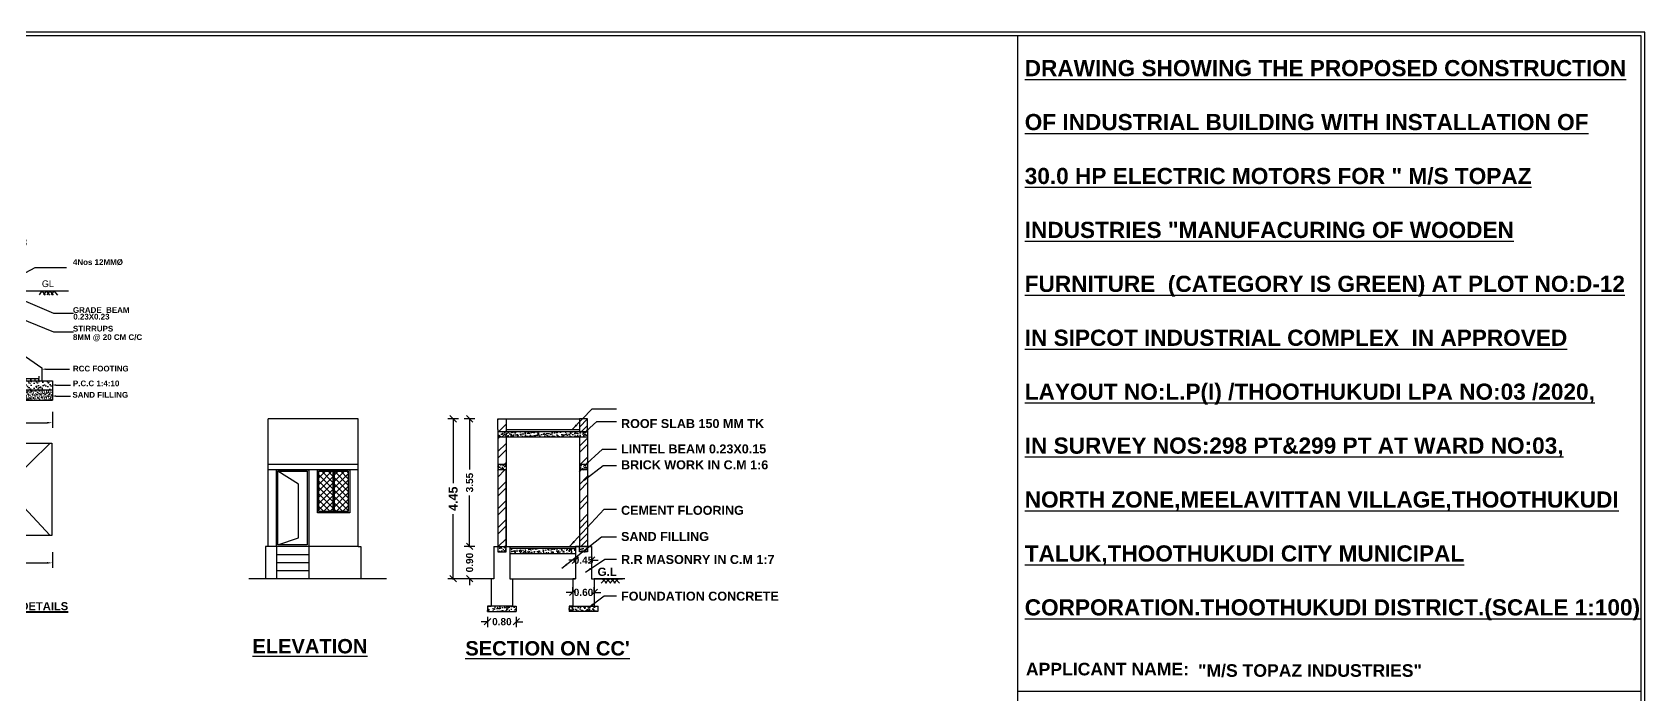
# Model space of a CAD drawing. Header units: metres. Extents: x 5701 to 70840, y 2546 to 3839.
# Drawn here: x 6046.76 to 6091.6, y 2659.42 to 2677.85 of the extents above; entities that cross this region are included whole.
import ezdxf

# ---------------------------------------------------------------- set-up
doc = ezdxf.new("R2010")
doc.units = ezdxf.units.M
doc.header["$PDMODE"] = 34
doc.layers.add('PILLAR', color=3, linetype='Continuous')
doc.styles.add('ARIAL', font='arial.ttf')
doc.styles.add('RomanS', font='')
doc.styles.get("Standard").update_dxf_attribs({"font": 'arialbd.ttf'})
doc.styles.add('style BOLD', font='arialbd.ttf')
doc.styles.add('style1', font='arialbd.ttf', dxfattribs={"height": 0.24})
doc.styles.get('RomanS').set_extended_font_data('Arabic Typesetting')
doc.dimstyles.get("Standard").update_dxf_attribs({"dimtxt": 0.18, "dimasz": 0.18, "dimexe": 0.18, "dimexo": 0.0625, "dimgap": 0.09, "dimtad": 0, "dimtih": 1, "dimtoh": 1, "dimdec": 4, "dimzin": 0, "dimdsep": 46, "dimtxsty": 'Standard', "dimcen": 0.09, "dimsd1": 1, "dimsd2": 1, "dimadec": 0, "dimazin": 0, "dimtfac": 1, "dimtdec": 4, "dimtofl": 0, "dimtmove": 0, "dimatfit": 3, "dimfxl": 0, "dimtolj": 1, "dimtzin": 0, "dimarcsym": 0})
doc.dimstyles.new('STANDARD$0', dxfattribs={"dimtxt": 0.25, "dimasz": 0.18, "dimexe": 0.15, "dimexo": 0.15, "dimgap": 0.1, "dimtad": 0, "dimzin": 0, "dimdsep": 46, "dimtxsty": 'Standard', "dimblk": 'OBLIQUE', "dimcen": 0.0625, "dimdle": 0.02, "dimadec": 0, "dimazin": 0, "dimtfac": 1, "dimtix": 1, "dimtofl": 0, "dimtmove": 2, "dimatfit": 3, "dimldrblk": 'OBLIQUE', "dimfxl": 0, "dimtolj": 1, "dimtzin": 0, "dimarcsym": 0})
pattern_1 = [(0, (-57877.72555925653, -37348.37837096165), (0.03125, 0.0625), [0, -0.0625])]
pattern_2 = [(50, (-59311.81909533383, -51163.28449011778), (0.1793150456501884, -0.0156880337456488), [0.01875, -0.20625]), (355, (-59311.81909533383, -51163.28449011778), (-0.03468783340325, 0.188048033425003), [0.015, -0.165]), (100.45144446, (-59311.80415241358, -51163.28579745379), (0.144627211681778, 0.1723599977421574), [0.015935048, -0.1752855279999996]), (46.18420000000002, (-59311.81909533383, -51163.23449011779), (0.2668103326678931, -0.0413798201982691), [0.028125, -0.3093749999999992]), (96.63563549000001, (-59311.79686114758, -51163.23793844453), (0.2336654864185571, 0.2435296501936376), [0.0239025855, -0.26292844]), (351.1841639899999, (-59311.81909533383, -51163.23449011779), (0.2336654862636933, 0.2435296500674975), [0.0225, -0.24750000025]), (21, (-59311.79409533383, -51163.24699011778), (0.1492267630296154, -0.1006547226663347), [0.01875, -0.20625]), (326, (-59311.79409533383, -51163.24699011778), (0.0608288329803954, 0.1812875112617133), [0.015, -0.165]), (71.45144474, (-59311.78165977032, -51163.25537801127), (0.2100555941824928, 0.0806327882015885), [0.0159350475, -0.175285528]), (37.50000000000001, (-59311.81909533383, -51163.28449011778), (0.0030399638293227, 0.0832234634578279), [0, -0.163, 0, -0.1675, 0, -0.165625]), (7.499999999999999, (-59311.81909533383, -51163.28449011778), (0.0657673843605372, 0.0986029279705901), [0, -0.0955, 0, -0.15925, 0, -0.063125]), (327.5, (-59311.87484533381, -51163.28449011778), (0.1334556090431022, -0.0056387179335949), [0, -0.0625, 0, -0.195, 0, -0.25875]), (317.5, (-59311.89984533383, -51163.28449011778), (0.1457965423355966, 0.0250262455830794), [0, -0.08125, 0, -0.1295, 0, -0.18375])]
pattern_3 = [(50, (-1580.391163398689, -28391.41037474946), (0.1793150456501884, -0.0156880337456488), [0.01875, -0.20625]), (355, (-1580.391163398689, -28391.41037474946), (-0.03468783340325, 0.188048033425003), [0.015, -0.165]), (100.45144446, (-1580.376220478439, -28391.41168208547), (0.144627211681778, 0.1723599977421574), [0.015935048, -0.1752855279999997]), (46.18420000000002, (-1580.391163398689, -28391.36037474946), (0.2668103326678931, -0.0413798201982691), [0.028125, -0.3093749999999995]), (96.63563549000001, (-1580.368929212439, -28391.36382307621), (0.2336654864185571, 0.2435296501936376), [0.0239025855, -0.26292844]), (351.1841639899999, (-1580.391163398689, -28391.36037474946), (0.2336654862636933, 0.2435296500674975), [0.0225, -0.24750000025]), (21, (-1580.366163398689, -28391.37287474946), (0.1492267630296154, -0.1006547226663347), [0.01875, -0.20625]), (326, (-1580.366163398689, -28391.37287474946), (0.0608288329803954, 0.1812875112617133), [0.015, -0.165]), (71.45144474, (-1580.353727835188, -28391.38126264296), (0.2100555941824928, 0.0806327882015885), [0.0159350475, -0.175285528]), (37.50000000000001, (-1580.391163398689, -28391.41037474946), (0.0030399638293227, 0.0832234634578279), [0, -0.163, 0, -0.1675, 0, -0.165625]), (7.499999999999999, (-1580.391163398689, -28391.41037474946), (0.0657673843605372, 0.0986029279705901), [0, -0.0955, 0, -0.15925, 0, -0.063125]), (327.5, (-1580.446913398688, -28391.41037474946), (0.1334556090431022, -0.0056387179335949), [0, -0.0625, 0, -0.195, 0, -0.25875]), (317.5, (-1580.471913398688, -28391.41037474946), (0.1457965423355966, 0.0250262455830794), [0, -0.08125, 0, -0.1295, 0, -0.18375])]

# ---------------------------------------------------------------- blocks, each defined once
blk = doc.blocks.new('*D11')
at = {"color": 0, "lineweight": -2}
for p, q in [((-46531.14638716973, -46364.61785762387), (-46531.14638716973, -46364.21201669032)), ((-46530.59115643526, -46364.61785762387), (-46530.59115643526, -46364.21201669032))]:
    blk.add_line(p, q, dxfattribs=at)
at = {"color": 0, "linetype": 'Continuous', "lineweight": 30}
for p, q in [((-46531.29638716974, -46364.35201669033), (-46531.44638716974, -46364.35201669033)), ((-46530.44115643526, -46364.35201669033), (-46530.29115643525, -46364.35201669033))]:
    blk.add_line(p, q, dxfattribs=at)
at = {"color": 0}
for points in [[(-46531.29638716974, -46364.32701669032), (-46531.29638716974, -46364.37701669032), (-46531.14638716973, -46364.35201669033)], [(-46530.44115643526, -46364.32701669032), (-46530.44115643526, -46364.37701669032), (-46530.59115643526, -46364.35201669033)]]:
    blk.add_solid(points, dxfattribs=at)
at = {"layer": 'Defpoints', "color": 0}
for p in [(-46531.14638716973, -46364.68035762387), (-46530.59115643526, -46364.35201669033), (-46530.59115643526, -46364.68035762387)]:
    blk.add_point(p, dxfattribs=at)
at = {"color": 0, "insert": (-46530.8687718025, -46364.09983387994), "char_height": 0.2, "attachment_point": 5, "style": 'ARIAL'}
blk.add_mtext('\\A1;0.38 X0.23', dxfattribs=at)
blk = doc.blocks.new('*D12')
at = {"color": 0, "lineweight": -2}
for p, q in [((-46532.18025641511, -46368.82198201956), (-46532.18025641511, -46369.26198201956)), ((-46529.49235215269, -46368.82198201956), (-46529.49235215269, -46369.26198201956))]:
    blk.add_line(p, q, dxfattribs=at)
at = {"color": 0, "linetype": 'Continuous', "lineweight": 30}
blk.add_line((-46532.03025641513, -46369.12198201956), (-46529.64235215269, -46369.12198201956), dxfattribs=at)
at = {"color": 0}
for points in [[(-46532.03025641513, -46369.09698201955), (-46532.03025641513, -46369.14698201956), (-46532.18025641511, -46369.12198201956)], [(-46529.64235215269, -46369.09698201955), (-46529.64235215269, -46369.14698201956), (-46529.49235215269, -46369.12198201956)]]:
    blk.add_solid(points, dxfattribs=at)
at = {"layer": 'Defpoints', "color": 0}
for p in [(-46532.18025641511, -46368.70977531382), (-46529.49235215269, -46368.70977531382), (-46529.49235215269, -46369.12198201956)]:
    blk.add_point(p, dxfattribs=at)
at = {"color": 0, "insert": (-46530.83630428392, -46368.86986742201), "char_height": 0.2, "attachment_point": 5, "style": 'ARIAL'}
blk.add_mtext('\\A1;1.52', dxfattribs=at)
blk = doc.blocks.new('*D14')
at = {"color": 0, "lineweight": -2}
for p, q in [((-46532.29523705333, -46369.68883377673), (-46532.73523705334, -46369.68883377673)), ((-46532.29523705333, -46372.25609197748), (-46532.73523705334, -46372.25609197748))]:
    blk.add_line(p, q, dxfattribs=at)
at = {"color": 0, "linetype": 'Continuous', "lineweight": 30}
for p, q in [((-46532.59523705335, -46369.83883377673), (-46532.59523705335, -46370.72034827955)), ((-46532.59523705335, -46372.10609197746), (-46532.59523705335, -46371.22457747465))]:
    blk.add_line(p, q, dxfattribs=at)
at = {"color": 0}
for points in [[(-46532.62023705335, -46369.83883377673), (-46532.57023705334, -46369.83883377673), (-46532.59523705335, -46369.68883377673)], [(-46532.62023705335, -46372.10609197746), (-46532.57023705334, -46372.10609197746), (-46532.59523705335, -46372.25609197748)]]:
    blk.add_solid(points, dxfattribs=at)
at = {"layer": 'Defpoints', "color": 0}
for p in [(-46532.59523705335, -46369.68883377673), (-46532.18025641511, -46369.68883377673), (-46532.18025641511, -46372.25609197748)]:
    blk.add_point(p, dxfattribs=at)
at = {"color": 0, "insert": (-46532.59523705334, -46370.9724628771), "char_height": 0.2, "attachment_point": 5, "style": 'ARIAL'}
blk.add_mtext('\\A1;1.52', dxfattribs=at)
blk = doc.blocks.new('*D13')
at = {"color": 0, "lineweight": -2}
for p, q in [((-46532.18025641511, -46372.72153774818), (-46532.18025641511, -46373.16153774816)), ((-46529.49235215269, -46372.72153774818), (-46529.49235215269, -46373.16153774816))]:
    blk.add_line(p, q, dxfattribs=at)
at = {"color": 0, "linetype": 'Continuous', "lineweight": 30}
blk.add_line((-46532.03025641513, -46373.02153774817), (-46529.64235215269, -46373.02153774817), dxfattribs=at)
at = {"color": 0}
for points in [[(-46532.03025641513, -46372.99653774816), (-46532.03025641513, -46373.04653774818), (-46532.18025641511, -46373.02153774817)], [(-46529.64235215269, -46372.99653774816), (-46529.64235215269, -46373.04653774818), (-46529.49235215269, -46373.02153774817)]]:
    blk.add_solid(points, dxfattribs=at)
at = {"layer": 'Defpoints', "color": 0}
for p in [(-46532.18025641511, -46372.60933104244), (-46529.49235215269, -46372.60933104244), (-46529.49235215269, -46373.02153774817)]:
    blk.add_point(p, dxfattribs=at)
at = {"color": 0, "insert": (-46530.83630428392, -46372.76942315063), "char_height": 0.2, "attachment_point": 5, "style": 'ARIAL'}
blk.add_mtext('\\A1;1.52', dxfattribs=at)
blk = doc.blocks.new('_Oblique')
at = {"color": 0, "linetype": 'ByBlock', "lineweight": -2}
blk.add_line((-0.5, -0.5), (0.5, 0.5), dxfattribs=at)
blk = doc.blocks.new('*D28')
at = {"color": 0, "lineweight": -2}
for p, q in [((6061.861861548897, 2663.164114465886), (6061.681861548896, 2663.164114465886)), ((6061.861861548897, 2663.164114465886), (6061.861861548897, 2663.014114465886)), ((6062.311861548897, 2663.164114465886), (6062.311861548897, 2663.014114465886)), ((6062.311861548897, 2663.164114465886), (6062.491861548898, 2663.164114465886))]:
    blk.add_line(p, q, dxfattribs=at)
at = {"layer": 'Defpoints', "color": 0}
for p in [(6061.861861548897, 2663.164114465896), (6062.311861548897, 2663.164114465896), (6062.311861548897, 2663.164114465886)]:
    blk.add_point(p, dxfattribs=at)
at = {"color": 0, "lineweight": -2, "xscale": 0.18, "yscale": 0.18, "zscale": 0.18}
blk.add_blockref('_Oblique', (6061.861861548897, 2663.164114465886), dxfattribs=at)
at = {"color": 0, "lineweight": -2, "xscale": 0.18, "yscale": 0.18, "zscale": 0.18, "rotation": 180}
blk.add_blockref('_Oblique', (6062.311861548897, 2663.164114465886), dxfattribs=at)
at = {"color": 0, "insert": (6062.086861548897, 2663.164114465886), "char_height": 0.25, "attachment_point": 5}
blk.add_mtext('\\A1;{\\H0.8x;0.45}', dxfattribs=at)
blk = doc.blocks.new('*D29')
at = {"color": 0, "lineweight": -2}
for p, q in [((6061.786861548885, 2662.267948893637), (6061.606861548885, 2662.267948893637)), ((6061.786861548885, 2662.267948893637), (6061.786861548885, 2662.417948893637)), ((6062.38686154889, 2662.267948893637), (6062.38686154889, 2662.417948893637)), ((6062.38686154889, 2662.267948893637), (6062.56686154889, 2662.267948893637))]:
    blk.add_line(p, q, dxfattribs=at)
at = {"layer": 'Defpoints', "color": 0}
for p in [(6061.786861548885, 2662.267948893629), (6062.38686154889, 2662.267948893629), (6062.38686154889, 2662.267948893637)]:
    blk.add_point(p, dxfattribs=at)
at = {"color": 0, "lineweight": -2, "xscale": 0.18, "yscale": 0.18, "zscale": 0.18}
blk.add_blockref('_Oblique', (6061.786861548885, 2662.267948893637), dxfattribs=at)
at = {"color": 0, "lineweight": -2, "xscale": 0.18, "yscale": 0.18, "zscale": 0.18, "rotation": 180}
blk.add_blockref('_Oblique', (6062.38686154889, 2662.267948893637), dxfattribs=at)
at = {"color": 0, "insert": (6062.086861548887, 2662.267948893637), "char_height": 0.25, "attachment_point": 5}
blk.add_mtext('\\A1;{\\H0.8x;0.60}', dxfattribs=at)
blk = doc.blocks.new('sed')
for p, q in [((8755.636935478396, 37479.92483000328), (8754.788363373475, 37479.92483000329)), ((8755.101513850535, 37479.92483000329), (8754.975309406394, 37479.79862555915)), ((8755.008381413138, 37479.92483000329), (8755.134585857279, 37479.79862555915)), ((8755.21915500383, 37479.92483000329), (8755.09295055969, 37479.79862555915)), ((8755.121120994012, 37479.92483000329), (8755.247325438151, 37479.79862555915)), ((8755.346599301974, 37479.92483000329), (8755.220394857835, 37479.79862555915)), ((8755.248565292157, 37479.92483000329), (8755.374769736298, 37479.79862555915)), ((8755.45933888284, 37479.92483000329), (8755.3331344387, 37479.79862555915)), ((8755.366206445451, 37479.92483000329), (8755.49241088959, 37479.79862555915))]:
    blk.add_line(p, q)
blk = doc.blocks.new('*D30')
at = {"color": 0, "lineweight": -2}
for p, q in [((6059.069247815267, 2667.097948893639), (6058.769247815267, 2667.097948893639)), ((6058.919247815266, 2667.117948893639), (6058.919247815266, 2665.685363627608)), ((6058.919247815266, 2663.527948893636), (6058.919247815266, 2664.960534159668)), ((6059.069247815267, 2663.547948893636), (6058.769247815267, 2663.547948893636))]:
    blk.add_line(p, q, dxfattribs=at)
at = {"layer": 'Defpoints', "color": 0}
for p in [(6059.701861548903, 2667.097948893639), (6058.919247815266, 2663.547948893636), (6059.701861548913, 2663.547948893636)]:
    blk.add_point(p, dxfattribs=at)
at = {"color": 0, "lineweight": -2, "xscale": 0.18, "yscale": 0.18, "zscale": 0.18}
for p, rotation in [((6058.919247815266, 2667.097948893639), 90), ((6058.919247815266, 2663.547948893636), 270)]:
    blk.add_blockref('_Oblique', p, dxfattribs=dict(at, rotation=rotation))
at = {"color": 0, "insert": (6058.919247815266, 2665.322948893635), "char_height": 0.25, "attachment_point": 5, "rotation": 90}
blk.add_mtext('\\A1;{\\H0.8x;3.55}', dxfattribs=at)
blk = doc.blocks.new('*D31')
at = {"color": 0, "lineweight": -2}
for p, q in [((6058.919247815266, 2663.547948893636), (6058.919247815266, 2663.727948893636)), ((6059.069247815267, 2663.547948893636), (6058.769247815267, 2663.547948893636)), ((6058.919247815266, 2662.647948893627), (6058.769247815267, 2662.647948893627)), ((6058.919247815266, 2662.647948893627), (6058.919247815266, 2662.467948893627))]:
    blk.add_line(p, q, dxfattribs=at)
at = {"layer": 'Defpoints', "color": 0}
for p in [(6059.701861548913, 2663.547948893636), (6058.919247815266, 2662.647948893627), (6058.943245628262, 2662.647948893627)]:
    blk.add_point(p, dxfattribs=at)
at = {"color": 0, "lineweight": -2, "xscale": 0.18, "yscale": 0.18, "zscale": 0.18}
for p, rotation in [((6058.919247815266, 2663.547948893636), 270), ((6058.919247815266, 2662.647948893627), 90)]:
    blk.add_blockref('_Oblique', p, dxfattribs=dict(at, rotation=rotation))
at = {"color": 0, "insert": (6058.919247815266, 2663.097948893629), "char_height": 0.25, "attachment_point": 5, "rotation": 90}
blk.add_mtext('\\A1;{\\H0.8x;0.90}', dxfattribs=at)
blk = doc.blocks.new('*D32')
at = {"color": 0, "lineweight": -2}
for p, q in [((6059.416861548915, 2661.453029324456), (6059.236861548915, 2661.453029324456)), ((6059.416861548915, 2661.587948893631), (6059.416861548915, 2661.303029324456)), ((6060.216861548918, 2661.587948893631), (6060.216861548918, 2661.303029324456)), ((6060.216861548918, 2661.453029324456), (6060.396861548918, 2661.453029324456))]:
    blk.add_line(p, q, dxfattribs=at)
at = {"layer": 'Defpoints', "color": 0}
for p in [(6059.416861548915, 2661.737948893631), (6060.216861548918, 2661.737948893631), (6060.216861548918, 2661.453029324456)]:
    blk.add_point(p, dxfattribs=at)
at = {"color": 0, "lineweight": -2, "xscale": 0.18, "yscale": 0.18, "zscale": 0.18}
blk.add_blockref('_Oblique', (6059.416861548915, 2661.453029324456), dxfattribs=at)
at = {"color": 0, "lineweight": -2, "xscale": 0.18, "yscale": 0.18, "zscale": 0.18, "rotation": 180}
blk.add_blockref('_Oblique', (6060.216861548918, 2661.453029324456), dxfattribs=at)
at = {"color": 0, "insert": (6059.816861548917, 2661.453029324456), "char_height": 0.25, "attachment_point": 5}
blk.add_mtext('\\A1;{\\H0.8x;0.80}', dxfattribs=at)
blk = doc.blocks.new('*D33')
at = {"color": 0, "lineweight": -2}
for p, q in [((6058.612851074903, 2667.097948893639), (6058.312851074903, 2667.097948893639)), ((6058.462851074903, 2667.117948893639), (6058.462851074903, 2665.30429268627)), ((6058.462851074903, 2662.627948893635), (6058.462851074903, 2664.441605101004)), ((6058.612851074903, 2662.647948893635), (6058.312851074903, 2662.647948893635))]:
    blk.add_line(p, q, dxfattribs=at)
at = {"layer": 'Defpoints', "color": 0}
for p in [(6059.701861548903, 2667.097948893639), (6058.462851074903, 2662.647948893635), (6060.041861548917, 2662.647948893635)]:
    blk.add_point(p, dxfattribs=at)
at = {"color": 0, "lineweight": -2, "xscale": 0.18, "yscale": 0.18, "zscale": 0.18}
for p, rotation in [((6058.462851074903, 2667.097948893639), 90), ((6058.462851074903, 2662.647948893635), 270)]:
    blk.add_blockref('_Oblique', p, dxfattribs=dict(at, rotation=rotation))
at = {"color": 0, "insert": (6058.462851074903, 2664.872948893635), "char_height": 0.25, "attachment_point": 5, "rotation": 90}
blk.add_mtext('\\A1;4.45', dxfattribs=at)
blk = doc.blocks.new('opvb')
at = {"linetype": 'Continuous', "lineweight": -3}
h = blk.add_hatch(dxfattribs=at)
h.set_pattern_fill('DOTS', color=3, style=0)
h.set_pattern_definition(pattern_1)
h.paths.add_polyline_path([(-46530.86191105916, -46365.45187956631), (-46531.10220755098, -46365.45187956631), (-46531.10220755098, -46365.7465027203), (-46530.86191105916, -46365.7465027203)])
h.paths.add_polyline_path([(-46530.86191105916, -46365.29271672107), (-46531.10220755098, -46365.29271672107), (-46531.10220755098, -46365.45187956631), (-46530.86191105916, -46365.45187956631)])
h = blk.add_hatch(dxfattribs=at)
h.set_pattern_fill('DOTS', color=3, style=0)
h.set_pattern_definition(pattern_1)
h.paths.add_polyline_path([(-46530.62702489216, -46365.45187956631), (-46530.86732138399, -46365.45187956631), (-46530.86732138399, -46365.7465027203), (-46530.62702489216, -46365.7465027203)])
h.paths.add_polyline_path([(-46530.62702489216, -46365.29271672107), (-46530.86732138399, -46365.29271672107), (-46530.86732138399, -46365.45187956631), (-46530.62702489216, -46365.45187956631)])
h = blk.add_hatch(dxfattribs=at)
h.set_pattern_fill('AR-CONC', color=3, scale=0.0381024, style=0)
h.set_pattern_definition([(49.99999999999996, (-46532.18025641511, -46368.20363318778), (0.2732933438152694, -0.0239100694796083), [0.0285768, -0.3143447999999997]), (355, (-46532.18025641511, -46368.20363318778), (-0.0528675881385597, 0.286603255550913), [0.02286144, -0.2514758400000001]), (100.4513999999997, (-46532.15748197053, -46368.20562569184), (0.2204259586582033, 0.2626930120742325), [0.0242865421545598, -0.267151972082686]), (46.18419999999999, (-46532.18025641511, -46368.12742838779), (0.4066444533115376, -0.0630667169156998), [0.0428652, -0.4715171999999999]), (96.63559999999981, (-46532.1463693808, -46368.13268396879), (0.356128922718989, 0.3711622876419696), [0.0364298143749113, -0.4007278941119928]), (351.1842000000001, (-46532.18025641511, -46368.12742838779), (0.3561286329825951, 0.3711625657989706), [0.03429216, -0.3772137600000001]), (20.99999999999998, (-46532.14215401512, -46368.14647958778), (0.2274359126263847, -0.15340746019687), [0.0285768, -0.3143447999999999]), (326, (-46532.14215401512, -46368.14647958778), (0.0927089810300888, 0.2762995707639319), [0.02286144, -0.2514758399999998]), (71.45140000000002, (-46532.12320103055, -46368.15926355492), (0.3201449868326335, 0.1228918599784128), [0.02428654215456, -0.2671519720826878]), (37.49999999999998, (-46532.18025641511, -46368.20363318778), (0.0046331967124154, 0.1268405477622215), [0, -0.2484276479999999, 0, -0.2552860799999999, 0, -0.2524283999999999]), (7.499999999999999, (-46532.18025641511, -46368.20363318778), (0.1002358074343572, 0.1502803281082643), [0, -0.1455511679999999, 0, -0.2427122879999998, 0, -0.09620856]), (327.5, (-46532.26522476712, -46368.20363318778), (0.203399159920156, -0.0085939474477203), [0, -0.095256, 0, -0.29719872, 0, -0.3943598399999999]), (317.5, (-46532.30332716713, -46368.20363318778), (0.2222079269875134, 0.03814240078818899), [0, -0.1238327999999999, 0, -0.1973704319999999, 0, -0.2800526399999999])])
h.paths.add_polyline_path([(-46529.49235215269, -46367.95731268089), (-46529.78617816486, -46367.95731268089), (-46531.95136544012, -46367.95731268089), (-46532.18025641511, -46367.95731268089), (-46532.18025641511, -46368.20363318778), (-46529.49235215269, -46368.20363318778)])
h = blk.add_hatch(dxfattribs=at)
h.set_pattern_fill('AR-SAND', color=2, scale=0.0381024, style=0)
h.set_pattern_definition([(37.49999999999998, (-46532.18025641511, -46368.49625724046), (-0.0024001981280355, 0.0734166099764469), [0, -0.057915648, 0, -0.06477408, 0, -0.0619164]), (7.499999999999999, (-46532.18025641511, -46368.49625724046), (0.0674327399347931, 0.1075305382358096), [0, -0.031243968, 0, -0.052200288, 0, -0.02000376]), (327.5, (-46532.22712236712, -46368.49625724046), (0.1186562788732002, 0.0002156235214868), [0, -0.0190512, 0, -0.06858432, 0, -0.08954064]), (317.5, (-46532.22712236712, -46368.49625724046), (0.1145406383380553, 0.0334415454453507), [0, -0.0095256, 0, -0.044960832, 0, -0.05143824])])
h.paths.add_polyline_path([(-46529.49235215269, -46368.20363318778), (-46532.18025641511, -46368.20363318778), (-46532.18025641511, -46368.49625724046), (-46529.49235215269, -46368.49625724046)])
at = {"color": 7, "linetype": 'Continuous'}
for p, q in [((-46531.14638716973, -46364.85050178856), (-46531.14638716973, -46367.12695999489)), ((-46530.59115643526, -46367.12695999489), (-46530.59115643526, -46364.85050178856)), ((-46532.53080645669, -46365.45187956631), (-46532.60582273867, -46365.56769647406)), ((-46532.53080645669, -46365.45187956631), (-46532.4370422551, -46365.57519521052)), ((-46532.41079024693, -46365.45187956631), (-46532.48580652894, -46365.56769647406)), ((-46532.41079024693, -46365.45187956631), (-46532.31702604536, -46365.57519521052)), ((-46532.3132616993, -46365.45187956631), (-46532.38827798127, -46365.56769647406)), ((-46532.3132616993, -46365.45187956631), (-46532.21949749772, -46365.57519521052)), ((-46532.19324548955, -46365.45187956631), (-46532.26826177156, -46365.56769647406)), ((-46532.19324548955, -46365.45187956631), (-46532.09948128798, -46365.57519521052)), ((-46529.78494262001, -46365.45187956631), (-46529.85995890199, -46365.56769647406)), ((-46529.78494262001, -46365.45187956631), (-46529.6911784184, -46365.57519521052)), ((-46529.66492641027, -46365.45187956631), (-46529.73994269225, -46365.56769647406)), ((-46529.66492641027, -46365.45187956631), (-46529.57116220868, -46365.57519521052)), ((-46529.56739786261, -46365.45187956631), (-46529.64241414459, -46365.56769647406)), ((-46529.56739786261, -46365.45187956631), (-46529.47363366104, -46365.57519521052)), ((-46529.44738165288, -46365.45187956631), (-46529.52239793487, -46365.56769647406)), ((-46529.44738165288, -46365.45187956631), (-46529.3536174513, -46365.57519521052)), ((-46531.28400651398, -46367.12695999489), (-46531.95136544012, -46367.5919946949)), ((-46531.14638716973, -46367.12695999489), (-46531.28400651398, -46367.12695999489)), ((-46530.59115643526, -46367.12695999489), (-46530.45353709099, -46367.12695999489)), ((-46530.45353709099, -46367.12695999489), (-46529.78617816486, -46367.5919946949)), ((-46531.95136544012, -46367.5919946949), (-46531.95136544012, -46367.95731268092)), ((-46529.78617816486, -46367.5919946949), (-46529.78617816486, -46367.95731268092)), ((-46531.95136544012, -46367.95731268092), (-46532.18025641511, -46367.95731268092)), ((-46532.18025641511, -46367.95731268092), (-46532.18025641511, -46368.2036331878)), ((-46532.18025641511, -46368.2036331878), (-46529.49235215269, -46368.2036331878)), ((-46531.95136544012, -46367.95731268092), (-46529.78617816486, -46367.95731268092)), ((-46529.78617816486, -46367.95731268092), (-46529.49235215269, -46367.95731268092)), ((-46529.49235215269, -46367.95731268092), (-46529.49235215269, -46368.2036331878))]:
    blk.add_line(p, q, dxfattribs=at)
for p, q in [((-46531.14638716973, -46364.85050178856), (-46530.59115643526, -46364.85050178856)), ((-46531.10761787582, -46364.85370627304), (-46531.10761787582, -46367.88897657597)), ((-46530.62702489216, -46364.85370627304), (-46530.62702489216, -46367.88897657597)), ((-46533.09031425854, -46365.45187956631), (-46533.66012228238, -46365.45187956631)), ((-46533.01887225854, -46365.45187956631), (-46529.04750000579, -46365.45187956631)), ((-46532.77538058298, -46366.93561167123), (-46532.77538058298, -46366.79158459923)), ((-46532.25169841513, -46367.12695999489), (-46532.88968778299, -46367.12695999489)), ((-46532.77538058298, -46368.49625724047), (-46532.77538058298, -46367.12695999489)), ((-46532.25169841513, -46367.5647765333), (-46532.88968778299, -46367.5647765333)), ((-46532.25169841513, -46367.95731268092), (-46532.88968778299, -46367.95731268092)), ((-46532.25169841513, -46368.2036331878), (-46532.88968778299, -46368.2036331878)), ((-46531.10761787582, -46367.88897657597), (-46531.6675572866, -46367.88897657597)), ((-46530.62702489216, -46367.88897657597), (-46529.91467588137, -46367.88897657597)), ((-46530.62702489216, -46367.88897657597), (-46530.06708548137, -46367.88897657597)), ((-46532.25169841513, -46368.49625724047), (-46533.66012228238, -46368.49625724047)), ((-46532.67130308312, -46368.49625724047), (-46532.855395623, -46368.49625724047)), ((-46532.77538058298, -46368.64028431247), (-46532.77538058298, -46368.78431138446))]:
    blk.add_line(p, q)
at = {"linetype": 'Continuous', "lineweight": -3}
for p, q in [((-46531.10761787582, -46364.96150550454), (-46530.62702489216, -46364.96150550454)), ((-46531.10761787582, -46365.31396448454), (-46530.62702489216, -46365.31396448454)), ((-46530.86732138399, -46365.29271672107), (-46530.86732138399, -46365.74650272031)), ((-46531.10761787582, -46365.66642346452), (-46530.62702489216, -46365.66642346452)), ((-46531.10761787582, -46366.01888244451), (-46530.62702489216, -46366.01888244451)), ((-46531.10761787582, -46366.37134142451), (-46530.62702489216, -46366.37134142451)), ((-46531.10761787582, -46366.7238004045), (-46530.62702489216, -46366.7238004045)), ((-46531.10761787582, -46367.07625938448), (-46530.62702489216, -46367.07625938448)), ((-46531.87204341769, -46367.88897657597), (-46531.87204341769, -46367.82509430036)), ((-46531.11513552887, -46367.78117734447), (-46530.63454254523, -46367.78117734447)), ((-46531.10761787582, -46367.42871836448), (-46530.62702489216, -46367.42871836448)), ((-46529.86259935029, -46367.88897657597), (-46529.86259935029, -46367.82509430036)), ((-46531.6675572866, -46367.88897657597), (-46531.87204341769, -46367.88897657597)), ((-46530.06708548137, -46367.88897657597), (-46529.86259935029, -46367.88897657597)), ((-46531.10929191772, -46370.76556083506), (-46532.18025641511, -46369.68883377673)), ((-46530.64634957639, -46370.76556083506), (-46529.55728718985, -46369.68883377673)), ((-46531.10929191772, -46371.08143537436), (-46532.18025641511, -46372.25609197748)), ((-46530.64634957639, -46371.08143537436), (-46529.55728718985, -46372.25609197748))]:
    blk.add_line(p, q, dxfattribs=at)
at = {"color": 7}
blk.add_line((-46533.54581508238, -46368.29050428048), (-46533.54581508238, -46365.65763252631), dxfattribs=at)
for points in [[(-46531.10761787582, -46365.29271672107), (-46531.10761787582, -46365.74650272031)], [(-46531.10761787582, -46365.74650272031), (-46530.86732138399, -46365.74650272031), (-46530.86732138399, -46365.29271672107), (-46531.10761787582, -46365.29271672107)], [(-46530.86732138399, -46365.74650272031), (-46530.62702489216, -46365.74650272031), (-46530.62702489216, -46365.29271672107), (-46530.86732138399, -46365.29271672107)], [(-46529.67356932611, -46367.63212522288), (-46529.01453785815, -46367.63212522288)], [(-46529.39353351737, -46368.07253674874), (-46528.98388935218, -46368.07253674874)], [(-46529.39353351737, -46368.3782325196), (-46528.98388935218, -46368.3782325196)]]:
    blk.add_lwpolyline(points)
at = {"const_width": 0.01714608}
for points in [[(-46532.78395362297, -46367.5647765333, 1), (-46532.76680754299, -46367.5647765333, 1)], [(-46532.78395362297, -46367.95731268092, 1), (-46532.76680754299, -46367.95731268092, 1)], [(-46532.78395362297, -46368.2036331878, 1), (-46532.76680754299, -46368.2036331878, 1)]]:
    blk.add_lwpolyline(points, format="xyb", close=True, dxfattribs=at)
at = {"linetype": 'Continuous', "lineweight": -3}
for points, const_width in [([(-46531.87621084133, -46367.92851249772, 1), (-46531.85334940132, -46367.92851249772, 1)], 0.02286144), ([(-46531.77031367594, -46367.92851249772, 1), (-46531.74745223594, -46367.92851249772, 1)], 0.02286144), ([(-46531.65381831549, -46367.92851249772, 1), (-46531.63095687548, -46367.92851249772, 1)], 0.02286144), ([(-46531.51934841615, -46367.92851249772, 1), (-46531.49648697612, -46367.92851249772, 1)], 0.02286144), ([(-46531.35705472196, -46367.92851249772, 1), (-46531.33419328195, -46367.92851249772, 1)], 0.02286144), ([(-46531.19012608376, -46367.92851249772, 1), (-46531.16726464378, -46367.92851249772, 1)], 0.02286144), ([(-46530.5445166842, -46367.92851249772, -1), (-46530.56737812421, -46367.92851249772, -1)], 0.02286144), ([(-46530.37758804604, -46367.92851249772, -1), (-46530.40044948601, -46367.92851249772, -1)], 0.02286144), ([(-46530.21529435184, -46367.92851249772, -1), (-46530.23815579183, -46367.92851249772, -1)], 0.02286144), ([(-46530.08082445248, -46367.92851249772, -1), (-46530.10368589249, -46367.92851249772, -1)], 0.02286144), ([(-46529.96432909203, -46367.92851249772, -1), (-46529.98719053203, -46367.92851249772, -1)], 0.02286144), ([(-46529.85843192666, -46367.92851249772, -1), (-46529.88129336666, -46367.92851249772, -1)], 0.02286144), ([(-46531.05701095996, -46370.82948105653, 1), (-46531.03795975995, -46370.82948105653, 1)], 0.0190512), ([(-46530.72613685533, -46370.82948105653, 1), (-46530.70708565533, -46370.82948105653, 1)], 0.0190512), ([(-46531.05701095996, -46371.01891347567, 1), (-46531.03795975995, -46371.01891347567, 1)], 0.0190512), ([(-46530.72613685533, -46371.01891347567, 1), (-46530.70708565533, -46371.01891347567, 1)], 0.0190512)]:
    blk.add_lwpolyline(points, format="xyb", close=True, dxfattribs=dict(at, const_width=const_width))
for points in [[(-46532.18025641511, -46369.68883377673), (-46529.50460229829, -46369.68883377673), (-46529.50460229829, -46372.25609197748), (-46532.18025641511, -46372.25609197748)], [(-46531.10929191772, -46370.76556083506), (-46530.64634957639, -46370.76556083506), (-46530.64634957639, -46371.08143537436), (-46531.10929191772, -46371.08143537436)], [(-46531.07118951772, -46370.80366323507), (-46530.68445197638, -46370.80366323507), (-46530.68445197638, -46371.04333297437), (-46531.07118951772, -46371.04333297437)]]:
    blk.add_lwpolyline(points, close=True, dxfattribs=at)
for points in [[(-46533.58010724239, -46365.65763252631), (-46533.51152292238, -46365.65763252631), (-46533.54581508238, -46365.45187956631)], [(-46532.79938509499, -46366.93561167123), (-46532.75137607098, -46366.93561167123), (-46532.77538058298, -46367.12695999489)], [(-46529.67356932611, -46367.65270051888), (-46529.7970211021, -46367.63212522288), (-46529.67356932611, -46367.61154992689)], [(-46529.39353351737, -46368.09311204473), (-46529.51698529336, -46368.07253674874), (-46529.39353351737, -46368.05196145274)], [(-46533.58010724239, -46368.29050428048), (-46533.51152292238, -46368.29050428048), (-46533.54581508238, -46368.49625724047)], [(-46532.79938509499, -46368.64028431247), (-46532.75137607098, -46368.64028431247), (-46532.77538058298, -46368.49625724047)], [(-46529.39353351737, -46368.39880781559), (-46529.51698529336, -46368.3782325196), (-46529.39353351737, -46368.35765722361)]]:
    blk.add_solid(points)
at = {"layer": 'PILLAR', "color": 7, "linetype": 'Continuous'}
for p, q in [((-46532.18025641511, -46368.2036331878), (-46532.18025641511, -46368.49625724047)), ((-46529.49235215269, -46368.2036331878), (-46529.49235215269, -46368.49625724047)), ((-46532.18025641511, -46368.49625724047), (-46529.49235215269, -46368.49625724047))]:
    blk.add_line(p, q, dxfattribs=at)
at = {"linetype": 'Continuous', "lineweight": -3, "style": 'style BOLD'}
for s, p in [('4Nos 12MM%%C', (-46528.92065783083, -46364.7317929184)), ('GRADE  BEAM', (-46528.92065783083, -46366.06522848663)), ('STIRRUPS', (-46528.92065783083, -46366.58332566715)), ('0.23X0.23', (-46528.91158158521, -46366.24978664023)), ('8MM @ 20 CM C/C', (-46528.92065783083, -46366.82010809429)), ('RCC FOOTING', (-46528.92065783083, -46367.69496603339)), ('SAND FILLING', (-46528.93432469765, -46368.42477663356)), ('P.C.C 1:4:10', (-46528.92065783083, -46368.10666459124))]:
    blk.add_text(s, height=0.1584297792, dxfattribs=at).set_placement(p)
at = {"color": 7, "linetype": 'Continuous', "style": 'RomanS'}
for p in [(-46532.52985889938, -46365.34820991672), (-46529.78399506269, -46365.34820991672)]:
    blk.add_text('GL', height=0.1858177843199999, dxfattribs=at).set_placement(p)
at = {"linetype": 'Continuous', "lineweight": 40, "style": 'style1'}
blk.add_text('%%U RCC COLUMN  DETAILS', height=0.2225175400396663, dxfattribs=at).set_placement((-46532.76475883671, -46374.33671998251))
at = {"insert": (-46533.75374346591, -46366.94421555123), "char_height": 0.20575296, "attachment_point": 5, "rotation": 90}
blk.add_mtext('\\A1;1.87', dxfattribs=at)
at = {"char_height": 0.144027072, "attachment_point": 5}
for s, insert in [('0.38', (-46532.96943537632, -46367.32661802674)), ('0.30', (-46532.96943537632, -46367.75023190463)), ('\\A1;0.15', (-46532.96943537632, -46368.07314758282)), ('\\A1;0.15', (-46532.96297928284, -46368.33493369222))]:
    blk.add_mtext(s, dxfattribs=dict(at, insert=insert))
at = {"color": 7}
for base, p1, p2, text, picture, middle in [((-46530.59115643526, -46364.35201669033), (-46531.14638716973, -46364.68035762387), (-46530.59115643526, -46364.68035762387), '0.38 X0.23', '*D11', (-46530.8687718025, -46364.09983387994)), ((-46529.49235215269, -46369.12198201956), (-46532.18025641511, -46368.70977531382), (-46529.49235215269, -46368.70977531382), '1.52', '*D12', (-46530.83630428392, -46368.86986742201)), ((-46529.49235215269, -46373.02153774817), (-46532.18025641511, -46372.60933104244), (-46529.49235215269, -46372.60933104244), '1.52', '*D13', (-46530.83630428392, -46372.76942315063))]:
    dim = blk.add_linear_dim(base=base, p1=p1, p2=p2, text=text, dimstyle='Standard', override={"dimtxt": 0.2, "dimasz": 0.15, "dimtxsty": 'ARIAL', "dimtmove": 1, "dimfxl": 0.3}, dxfattribs=at)
    dim.commit()
    dim.dimension.update_dxf_attribs({"geometry": picture, "text_midpoint": middle})
dim = blk.add_linear_dim(base=(-46532.59523705335, -46369.68883377673), p1=(-46532.18025641511, -46372.25609197748), p2=(-46532.18025641511, -46369.68883377673), angle=90, text='1.52', dimstyle='Standard', override={"dimtxt": 0.2, "dimasz": 0.15, "dimtxsty": 'ARIAL', "dimtmove": 1, "dimfxl": 0.3}, dxfattribs=at)
dim.commit()
dim.dimension.update_dxf_attribs({"geometry": '*D14', "text_midpoint": (-46532.59523705334, -46370.9724628771)})
at = {"linetype": 'Continuous', "lineweight": -3}
for points in [[(-46530.62702489216, -46365.15846484601), (-46529.97022710143, -46364.80568785414), (-46529.09642900852, -46364.80568785414)], [(-46530.69524458342, -46365.54349943566), (-46529.46084027024, -46366.07221945247), (-46528.90628166273, -46366.07221945247)], [(-46530.86732138399, -46366.01888244451), (-46529.46084027024, -46366.59031663299), (-46528.90628166273, -46366.59031663299)]]:
    blk.add_leader(points, dimstyle='Standard', override={"dimexe": 0.096, "dimgap": 0.04, "dimtad": 0, "dimfxl": 0.3, "dimfxlon": 1}, dxfattribs=at)

msp = doc.modelspace()

# ---------------------------------------------------------------- hatches: boundary and pattern name
h = msp.add_hatch()
h.set_pattern_fill('ANSI32', color=6)
h.set_pattern_definition([(45, (-1580.391163398689, -28392.75539722735), (-0.2651650429449553, 0.2651650429449553), []), (45, (-1580.214386703689, -28392.75539722735), (-0.2651650429449553, 0.2651650429449553), [])])
h.paths.add_polyline_path([(6059.931861548853, 2665.677948893633), (6059.701861548901, 2665.677948893625), (6059.701861548901, 2663.547948893635), (6059.931861548921, 2663.547948893635)])
h.paths.add_polyline_path([(6059.9318615489, 2666.597948893639), (6059.701861548901, 2666.597948893639), (6059.701861548901, 2665.827948893627), (6059.9318615489, 2665.827948893634)])
h.paths.add_polyline_path([(6059.9318615489, 2667.097948893638), (6059.701861548901, 2667.097948893638), (6059.701861548901, 2666.797948893635), (6059.701861548901, 2666.74794889364), (6059.9318615489, 2666.74794889364)])
h.paths.add_polyline_path([(6062.201861548901, 2667.097948893638), (6061.971861548901, 2667.097948893638), (6061.971861548901, 2666.74794889364), (6062.201861548901, 2666.74794889364), (6062.201861548901, 2666.797948893635)])
h.paths.add_polyline_path([(6062.201861548901, 2666.597948893639), (6061.971861548901, 2666.597948893639), (6061.971861548901, 2665.827948893627), (6062.201861548901, 2665.827948893627)])
h.paths.add_polyline_path([(6062.201861548901, 2665.677948893625), (6061.971861548901, 2665.677948893625), (6061.971861548901, 2663.547948893635), (6062.201861548901, 2663.547948893635)])
h = msp.add_hatch()
h.set_pattern_fill('AR-CONC', color=3, scale=0.025)
h.set_pattern_definition(pattern_3)
h.paths.add_polyline_path([(6059.701861548901, 2666.74794889364), (6059.701861548901, 2666.597948893639), (6062.201861548901, 2666.597948893639), (6062.201861548901, 2666.74794889364)])
h = msp.add_hatch()
h.set_pattern_fill('AR-CONC', color=3, scale=0.025)
h.set_pattern_definition([(50, (-1580.391163398689, -28392.75539722735), (0.1793150456501884, -0.0156880337456488), [0.01875, -0.20625]), (355, (-1580.391163398689, -28392.75539722735), (-0.03468783340325, 0.188048033425003), [0.015, -0.165]), (100.45144446, (-1580.376220478439, -28392.75670456335), (0.144627211681778, 0.1723599977421574), [0.015935048, -0.1752855279999998]), (46.18420000000002, (-1580.391163398689, -28392.70539722735), (0.2668103326678931, -0.0413798201982691), [0.028125, -0.3093749999999996]), (96.63563549000001, (-1580.368929212439, -28392.7088455541), (0.2336654864185571, 0.2435296501936376), [0.0239025855, -0.26292844]), (351.1841639899999, (-1580.391163398689, -28392.70539722735), (0.2336654862636933, 0.2435296500674975), [0.0225, -0.24750000025]), (21, (-1580.366163398689, -28392.71789722735), (0.1492267630296154, -0.1006547226663347), [0.01875, -0.20625]), (326, (-1580.366163398689, -28392.71789722735), (0.0608288329803954, 0.1812875112617133), [0.015, -0.165]), (71.45144474, (-1580.353727835188, -28392.72628512085), (0.2100555941824928, 0.0806327882015885), [0.0159350475, -0.175285528]), (37.50000000000001, (-1580.391163398689, -28392.75539722735), (0.0030399638293227, 0.0832234634578279), [0, -0.163, 0, -0.1675, 0, -0.165625]), (7.499999999999999, (-1580.391163398689, -28392.75539722735), (0.0657673843605372, 0.0986029279705901), [0, -0.0955, 0, -0.15925, 0, -0.063125]), (327.5, (-1580.446913398688, -28392.75539722735), (0.1334556090431022, -0.0056387179335949), [0, -0.0625, 0, -0.195, 0, -0.25875]), (317.5, (-1580.471913398688, -28392.75539722735), (0.1457965423355966, 0.0250262455830794), [0, -0.08125, 0, -0.1295, 0, -0.18375])])
h.paths.add_polyline_path([(6059.9318615489, 2665.827948893634), (6059.701861548901, 2665.827948893627), (6059.701861548901, 2665.677948893625), (6059.9318615489, 2665.677948893633)])
h.paths.add_polyline_path([(6062.201861548901, 2665.827948893627), (6061.971861548901, 2665.827948893627), (6061.971861548901, 2665.677948893625), (6062.201861548901, 2665.677948893625)])
h = msp.add_hatch()
h.set_pattern_fill('ANSI37', color=3)
h.set_pattern_definition([(45, (-1580.391163398689, -28392.75539722735), (-0.0883883476483184, 0.0883883476483185), []), (135, (-1580.391163398689, -28392.75539722735), (-0.0883883476483185, -0.0883883476483184), [])])
h.paths.add_polyline_path([(6054.726742301884, 2664.517948893527), (6055.116742301883, 2664.517948893527), (6055.116742301883, 2665.637948893523), (6054.726742301884, 2665.637948893523)])
h.paths.add_polyline_path([(6055.156742301883, 2664.517948893527), (6055.546742301883, 2664.517948893527), (6055.546742301883, 2665.637948893523), (6055.156742301883, 2665.637948893523)])
h = msp.add_hatch()
h.set_pattern_fill('AR-CONC', color=3, scale=0.025)
h.set_pattern_definition(pattern_2)
h.paths.add_polyline_path([(6059.931861548921, 2663.547948893635), (6059.701861548911, 2663.547948893635), (6059.701861548911, 2663.397948893627), (6059.931861548914, 2663.397948893627)])
h.paths.add_polyline_path([(6060.216861548918, 2661.887948893632), (6060.11686154892, 2661.887948893632), (6059.516861548921, 2661.887948893632), (6059.416861548915, 2661.887948893632), (6059.416861548915, 2661.737948893631), (6060.216861548918, 2661.737948893631)])
h = msp.add_hatch()
h.set_pattern_fill('AR-CONC', color=3, scale=0.025)
h.set_pattern_definition(pattern_3)
h.paths.add_polyline_path([(6060.0418615489, 2663.497948893633), (6060.0418615489, 2663.347948893631), (6061.861861548901, 2663.347948893602), (6061.861861548901, 2663.497948893603)])
h = msp.add_hatch()
h.set_pattern_fill('AR-CONC', color=3, scale=0.025)
h.set_pattern_definition(pattern_2)
h.paths.add_polyline_path([(6061.971861548883, 2663.547948893635), (6062.201861548893, 2663.547948893635), (6062.201861548893, 2663.397948893627), (6061.97186154889, 2663.397948893627)])
h.paths.add_polyline_path([(6061.686861548887, 2661.887948893632), (6061.786861548885, 2661.887948893632), (6062.386861548883, 2661.887948893632), (6062.486861548889, 2661.887948893632), (6062.486861548889, 2661.737948893631), (6061.686861548887, 2661.737948893631)])

# ---------------------------------------------------------------- linework, layer by layer
for p, q in [((6074.157342269064, 2677.753170656327), (6074.157342269064, 2593.953170656324)), ((6053.316742301879, 2663.547948893628), (6053.316742301879, 2667.097948893638)), ((6055.816742301879, 2667.097948893638), (6053.316742301879, 2667.097948893638)), ((6055.816742301883, 2663.547948893628), (6055.816742301879, 2667.097948893638)), ((6059.701861548901, 2666.797948893635), (6059.701861548901, 2667.097948893638)), ((6059.701861548901, 2667.097948893638), (6059.9318615489, 2667.097948893638)), ((6059.701861548901, 2666.797948893635), (6059.701861548901, 2663.547948893635)), ((6059.701861548901, 2666.74794889364), (6062.201861548904, 2666.74794889364)), ((6059.9318615489, 2667.097948893638), (6059.9318615489, 2666.74794889364)), ((6059.9318615489, 2667.097948893638), (6061.971861548901, 2667.097948893638)), ((6059.931861548896, 2666.79794889365), (6061.971861548901, 2666.797948893643)), ((6061.971861548901, 2667.097948893638), (6061.971861548901, 2666.74794889364)), ((6062.201861548901, 2667.097948893638), (6061.971861548901, 2667.097948893638)), ((6062.201861548901, 2666.797948893635), (6062.201861548901, 2667.097948893638)), ((6062.201861548901, 2666.797948893635), (6062.201861548901, 2663.547948893635)), ((6059.701861548901, 2666.597948893639), (6062.201861548904, 2666.597948893639)), ((6059.9318615489, 2666.597948893639), (6059.9318615489, 2663.547948893635)), ((6061.971861548901, 2666.597948893639), (6061.971861548901, 2663.547948893635)), ((6055.816742301879, 2665.827948893525), (6053.316742301879, 2665.827948893525)), ((6059.931861548853, 2665.827948893634), (6059.701861548901, 2665.827948893627)), ((6062.201861548858, 2665.827948893627), (6061.971861548904, 2665.827948893627)), ((6055.816742301879, 2665.677948893524), (6053.316742301879, 2665.677948893524)), ((6054.159064480866, 2665.274758241491), (6053.58674230188, 2665.637948893632)), ((6055.116742301883, 2665.637948893523), (6055.116742301883, 2664.517948893527)), ((6055.156742301883, 2665.637948893523), (6055.156742301883, 2664.517948893527)), ((6059.931861548853, 2665.677948893633), (6059.701861548901, 2665.677948893625)), ((6059.931861548921, 2663.547948893628), (6059.931861548853, 2665.677948893633)), ((6062.201861548858, 2665.677948893625), (6061.971861548904, 2665.677948893625)), ((6054.159064480866, 2663.787742380361), (6054.159064480866, 2665.274758241491)), ((6053.58674230188, 2663.587948893636), (6054.159064480866, 2663.787742380361)), ((6055.816742301879, 2663.547948893635), (6053.241742301878, 2663.547948893635)), ((6053.241742301878, 2663.547948893635), (6053.241742301878, 2662.647948893626)), ((6053.546742301879, 2663.547948893635), (6053.546742301879, 2662.647948893626)), ((6053.546742301879, 2663.322948893629), (6054.44674230188, 2663.322948893629)), ((6054.44674230188, 2663.547948893635), (6054.44674230188, 2662.647948893626)), ((6055.816742301879, 2663.547948893635), (6055.891742301881, 2663.547948893635)), ((6055.891742301881, 2663.547948893635), (6055.891742301881, 2662.647948893626)), ((6059.591861548904, 2663.547948893635), (6059.591861548911, 2662.647948893626)), ((6059.591861548904, 2663.547948893635), (6060.0418615489, 2663.547948893635)), ((6059.701861548911, 2663.547948893628), (6059.701861548911, 2663.397948893627)), ((6059.701861548911, 2663.397948893627), (6059.931861548914, 2663.397948893627)), ((6059.931861548914, 2663.397948893627), (6059.931861548921, 2663.547948893628)), ((6060.0418615489, 2663.547948893635), (6060.041861548915, 2662.647948893634)), ((6060.0418615489, 2663.547948893635), (6062.311861548901, 2663.54794889365)), ((6060.0418615489, 2663.497948893633), (6061.861861548901, 2663.497948893603)), ((6060.041861548896, 2663.347948893631), (6061.861861548901, 2663.347948893602)), ((6061.861861548904, 2663.547948893635), (6061.86186154889, 2662.647948893634)), ((6062.311861548901, 2663.547948893635), (6061.861861548904, 2663.547948893635)), ((6061.97186154889, 2663.397948893627), (6061.971861548883, 2663.547948893628)), ((6062.201861548893, 2663.397948893627), (6061.97186154889, 2663.397948893627)), ((6062.201861548893, 2663.547948893628), (6062.201861548893, 2663.397948893627)), ((6062.311861548901, 2663.547948893635), (6062.311861548894, 2662.647948893626)), ((6053.546742301879, 2663.097948893631), (6054.44674230188, 2663.097948893631)), ((6053.546742301879, 2662.872948893633), (6054.44674230188, 2662.872948893633)), ((6056.60721776924, 2662.647948893626), (6052.780144832492, 2662.647948893626)), ((6059.516861548914, 2662.647948893626), (6058.369629707609, 2662.647948893626)), ((6059.516861548914, 2662.647948893634), (6059.516861548914, 2661.887948893639)), ((6059.591861548911, 2662.647948893626), (6059.516861548914, 2662.647948893626)), ((6060.041861548915, 2662.647948893634), (6060.11686154892, 2662.647948893634)), ((6060.11686154892, 2662.647948893626), (6060.11686154892, 2661.887948893632)), ((6060.11686154892, 2662.647948893626), (6061.86186154889, 2662.647948893634)), ((6061.786861548885, 2662.647948893626), (6061.786861548885, 2661.887948893632)), ((6061.86186154889, 2662.647948893634), (6061.786861548885, 2662.647948893634)), ((6062.311861548894, 2662.647948893634), (6063.175841489367, 2662.647948893634)), ((6062.311861548894, 2662.647948893626), (6062.38686154889, 2662.647948893626)), ((6062.38686154889, 2662.647948893634), (6062.38686154889, 2661.887948893639)), ((6059.516861548914, 2661.887948893632), (6059.416861548915, 2661.887948893632)), ((6059.416861548915, 2661.887948893632), (6059.416861548915, 2661.737948893631)), ((6060.11686154892, 2661.887948893632), (6059.516861548921, 2661.887948893632)), ((6060.11686154892, 2661.887948893632), (6060.216861548918, 2661.887948893632)), ((6060.216861548918, 2661.887948893632), (6060.216861548918, 2661.737948893631)), ((6061.786861548885, 2661.887948893632), (6061.686861548887, 2661.887948893632)), ((6061.686861548887, 2661.887948893632), (6061.686861548887, 2661.737948893631)), ((6061.786861548885, 2661.887948893632), (6062.386861548883, 2661.887948893632)), ((6062.38686154889, 2661.887948893632), (6062.486861548889, 2661.887948893632)), ((6062.486861548889, 2661.887948893632), (6062.486861548889, 2661.737948893631)), ((6059.416861548915, 2661.737948893631), (6060.216861548918, 2661.737948893631)), ((6062.486861548889, 2661.737948893631), (6061.686861548887, 2661.737948893631)), ((6074.157342269064, 2659.519261900091), (6091.498793327464, 2659.519261900091))]:
    msp.add_line(p, q)
for points in [[(5971.598793327465, 2677.853170656325), (5971.598793327465, 2593.853170656326), (6091.598793327464, 2593.853170656326), (6091.598793327464, 2677.853170656325)], [(5971.698793327462, 2677.753170656327), (5971.698793327462, 2593.953170656324), (6091.498793327464, 2593.953170656324), (6091.498793327464, 2677.753170656327)], [(6054.44674230188, 2663.547948893635), (6053.546742301879, 2663.547948893635), (6053.546742301879, 2665.677948893633), (6054.44674230188, 2665.677948893633)], [(6054.406742301879, 2663.587948893636), (6053.58674230188, 2663.587948893636), (6053.58674230188, 2665.637948893632), (6054.406742301879, 2665.637948893632)], [(6054.686742301882, 2665.677948893524), (6055.58674230188, 2665.677948893524), (6055.58674230188, 2664.477948893527), (6054.686742301882, 2664.477948893527)], [(6054.726742301884, 2665.637948893523), (6055.546742301883, 2665.637948893523), (6055.546742301883, 2664.517948893527), (6054.726742301884, 2664.517948893527)]]:
    msp.add_lwpolyline(points, close=True)

# ---------------------------------------------------------------- block references
for name, p in [('opvb', (52576.8095567639, 49036.11043879164)), ('sed', (-2692.401501824586, -34817.27688110966))]:
    msp.add_blockref(name, p)

# ---------------------------------------------------------------- texts
at = {"attachment_point": 1}
for s, width, heights, insert, char_height in [('{\\LDRAWING SHOWING THE PROPOSED CONSTRUCTION\\P\\POF INDUSTRIAL BUILDING WITH INSTALLATION OF\\P\\P30.0 HP ELECTRIC MOTORS FOR " M/S TOPAZ \\P\\PINDUSTRIES "MANUFACURING OF WOODEN\\P\\PFURNITURE  (CATEGORY IS GREEN) AT PLOT NO:D-12\\P\\PIN SIPCOT INDUSTRIAL COMPLEX  IN APPROVED \\P\\PLAYOUT NO:L.P(I) /THOOTHUKUDI LPA NO:03 /2020, \\P\\PIN SURVEY NOS:298 PT&299 PT AT WARD NO:03,\\P\\PNORTH ZONE,MEELAVITTAN VILLAGE,THOOTHUKUDI\\P\\PTALUK,THOOTHUKUDI CITY MUNICIPAL \\P\\PCORPORATION.THOOTHUKUDI DISTRICT.(SCALE 1:100)}', 185.461967729032, [29.27010284946699], (6074.3567781963, 2677.079576614767), 0.45), ('ROOF SLAB 150 MM TK', 4.427534775757521, [0], (6063.131178136386, 2667.090664812651), 0.25), ('LINTEL BEAM 0.23X0.15', 4.427534775757521, [0], (6063.131178136386, 2666.385498419473), 0.25), ('BRICK WORK IN C.M 1:6', 4.427534775757521, [0], (6063.131178136386, 2665.942502093002), 0.25), ('CEMENT FLOORING', 4.427534775757521, [0], (6063.131178136386, 2664.676734842465), 0.25), ('SAND FILLING', 4.427534775757521, [0], (6063.131178136386, 2663.94875353893), 0.25), ('R.R MASONRY IN C.M 1:7', 4.427534775757521, [0], (6063.131178136386, 2663.309219491023), 0.25), ('G.L', 1.896109651541336, [0], (6062.478250247169, 2662.957373590466), 0.23), ('FOUNDATION CONCRETE', 4.427534775757521, [0], (6063.131178136386, 2662.287683510515), 0.25), ('{\\LELEVATION}', 7.262436198089744, [0], (6052.880166826413, 2660.971627778071), 0.4), ("{\\LSECTION ON CC'}", 7.262436198089744, [0], (6058.800755477533, 2660.912787927012), 0.4), ('APPLICANT NAME:', 20.4332203528807, [0], (6074.389937430923, 2660.309193295961), 0.35), ('"M/S TOPAZ INDUSTRIES"', 9.52451821865543, [0], (6079.178623114746, 2660.269698516934), 0.35)]:
    msp.add_mtext_dynamic_manual_height_columns(s, width=width, gutter_width=1, heights=heights, dxfattribs=dict(at, insert=insert, char_height=char_height))

# ---------------------------------------------------------------- dimensions: what is measured, and where the dimension line sits
dim = msp.add_linear_dim(base=(6058.462851074903, 2662.647948893635), p1=(6059.701861548901, 2667.097948893638), p2=(6060.041861548915, 2662.647948893634), angle=90, dimstyle='STANDARD$0')
dim.commit()
dim.dimension.update_dxf_attribs({"geometry": '*D33', "text_midpoint": (6058.462851074903, 2664.872948893635)})
dim = msp.add_linear_dim(base=(6058.919247815266, 2663.547948893636), p1=(6059.701861548901, 2667.097948893638), p2=(6059.701861548911, 2663.547948893635), angle=90, text='{\\H0.8x;<>}', dimstyle='STANDARD$0')
dim.commit()
dim.dimension.update_dxf_attribs({"geometry": '*D30', "text_midpoint": (6058.919247815266, 2665.322948893635)})
dim = msp.add_linear_dim(base=(6058.919247815266, 2662.647948893627), p1=(6059.701861548911, 2663.547948893635), p2=(6058.94324562826, 2662.647948893626), angle=90, text='{\\H0.8x;<>}', dimstyle='STANDARD$0', override={"dimtmove": 1})
dim.commit()
dim.dimension.update_dxf_attribs({"geometry": '*D31', "text_midpoint": (6058.919247815266, 2663.097948893629)})
for base, p1, p2, picture, middle in [((6062.311861548897, 2663.164114465886), (6061.861861548897, 2663.164114465896), (6062.311861548897, 2663.164114465896), '*D28', (6062.086861548897, 2663.164114465886)), ((6060.216861548918, 2661.453029324456), (6059.416861548915, 2661.737948893631), (6060.216861548918, 2661.737948893631), '*D32', (6059.816861548917, 2661.453029324456))]:
    dim = msp.add_linear_dim(base=base, p1=p1, p2=p2, text='{\\H0.8x;<>}', dimstyle='STANDARD$0')
    dim.commit()
    dim.dimension.update_dxf_attribs({"geometry": picture, "text_midpoint": middle})
dim = msp.add_aligned_dim(p1=(6061.786861548885, 2662.267948893629), p2=(6062.38686154889, 2662.267948893629), distance=7.73070496506989e-12, text='{\\H0.8x;<>}', dimstyle='STANDARD$0')
dim.commit()
dim.dimension.update_dxf_attribs({"geometry": '*D29', "text_midpoint": (6062.086861548887, 2662.267948893637)})

# ---------------------------------------------------------------- leaders
for points in [[(6061.769471014008, 2666.797948893643), (6062.324265216263, 2667.377031130901), (6063.00731928814, 2667.377031130908)], [(6062.063245224826, 2666.65695577938), (6062.458020328286, 2667.018561701941), (6063.007319288136, 2667.018561701941)], [(6062.08957089562, 2665.771766665242), (6062.611739610385, 2666.25289691373), (6063.00731928814, 2666.25289691373)], [(6062.104321424285, 2665.394930783), (6062.635190269048, 2665.800985034311), (6063.007319288136, 2665.800985034311)], [(6061.701846544857, 2663.54794889365), (6062.658710657482, 2664.580896272429), (6063.007319288136, 2664.580896272429)], [(6061.486652423112, 2662.940518403676), (6062.587696248658, 2663.816745367894), (6063.00731928814, 2663.816745367886)], [(6062.142930262587, 2662.829958298646), (6062.681472064172, 2663.190860089267), (6063.007319288136, 2663.190860089267)], [(6062.207953274862, 2661.829179713549), (6062.660472675179, 2662.169028994637), (6063.007319288136, 2662.169028994637)]]:
    msp.add_leader(points, dimstyle='Standard', override={"dimgap": 0.09, "dimtad": 0})

doc.saveas('drawing.dxf')
